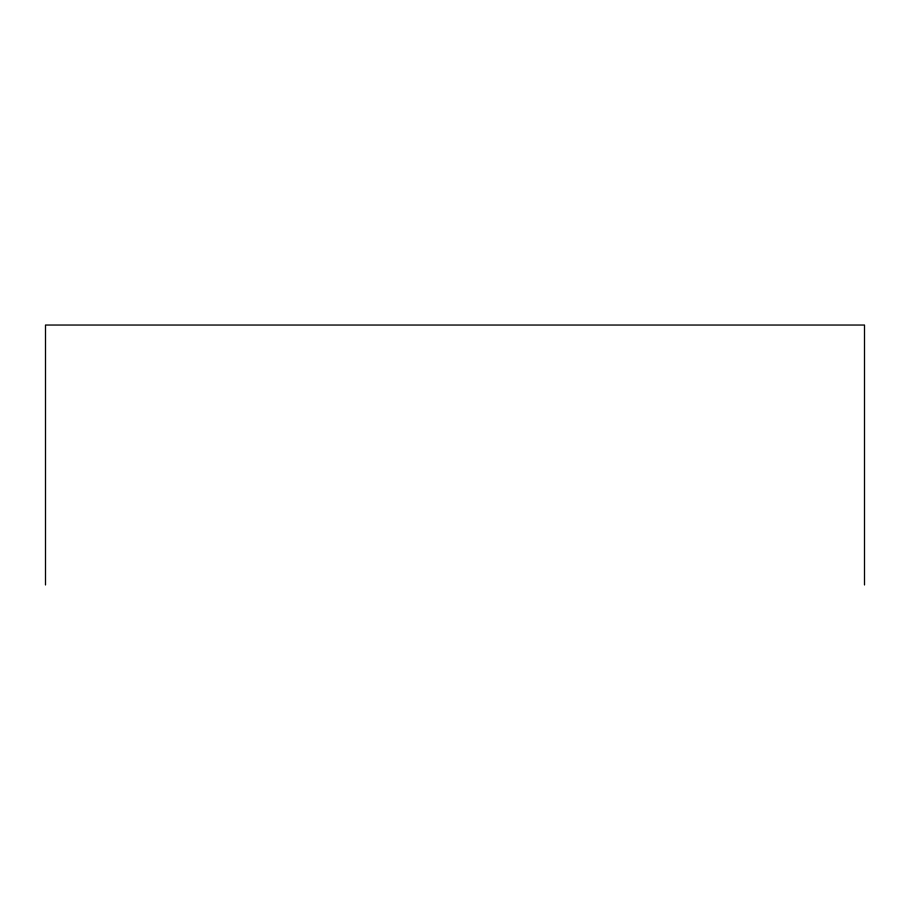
<?xml version="1.0" encoding="UTF-8"?>
<svg xmlns="http://www.w3.org/2000/svg" width="910" height="910" viewBox="0 0 910 910"><rect width="100%" height="100%" fill="white"/><g stroke="black" fill="none" stroke-linecap="round" stroke-linejoin="round"><path stroke-width="1.36" d="M864.5 584.959L864.5 325.041L45.5 325.041L45.5 584.959"/></g></svg>
